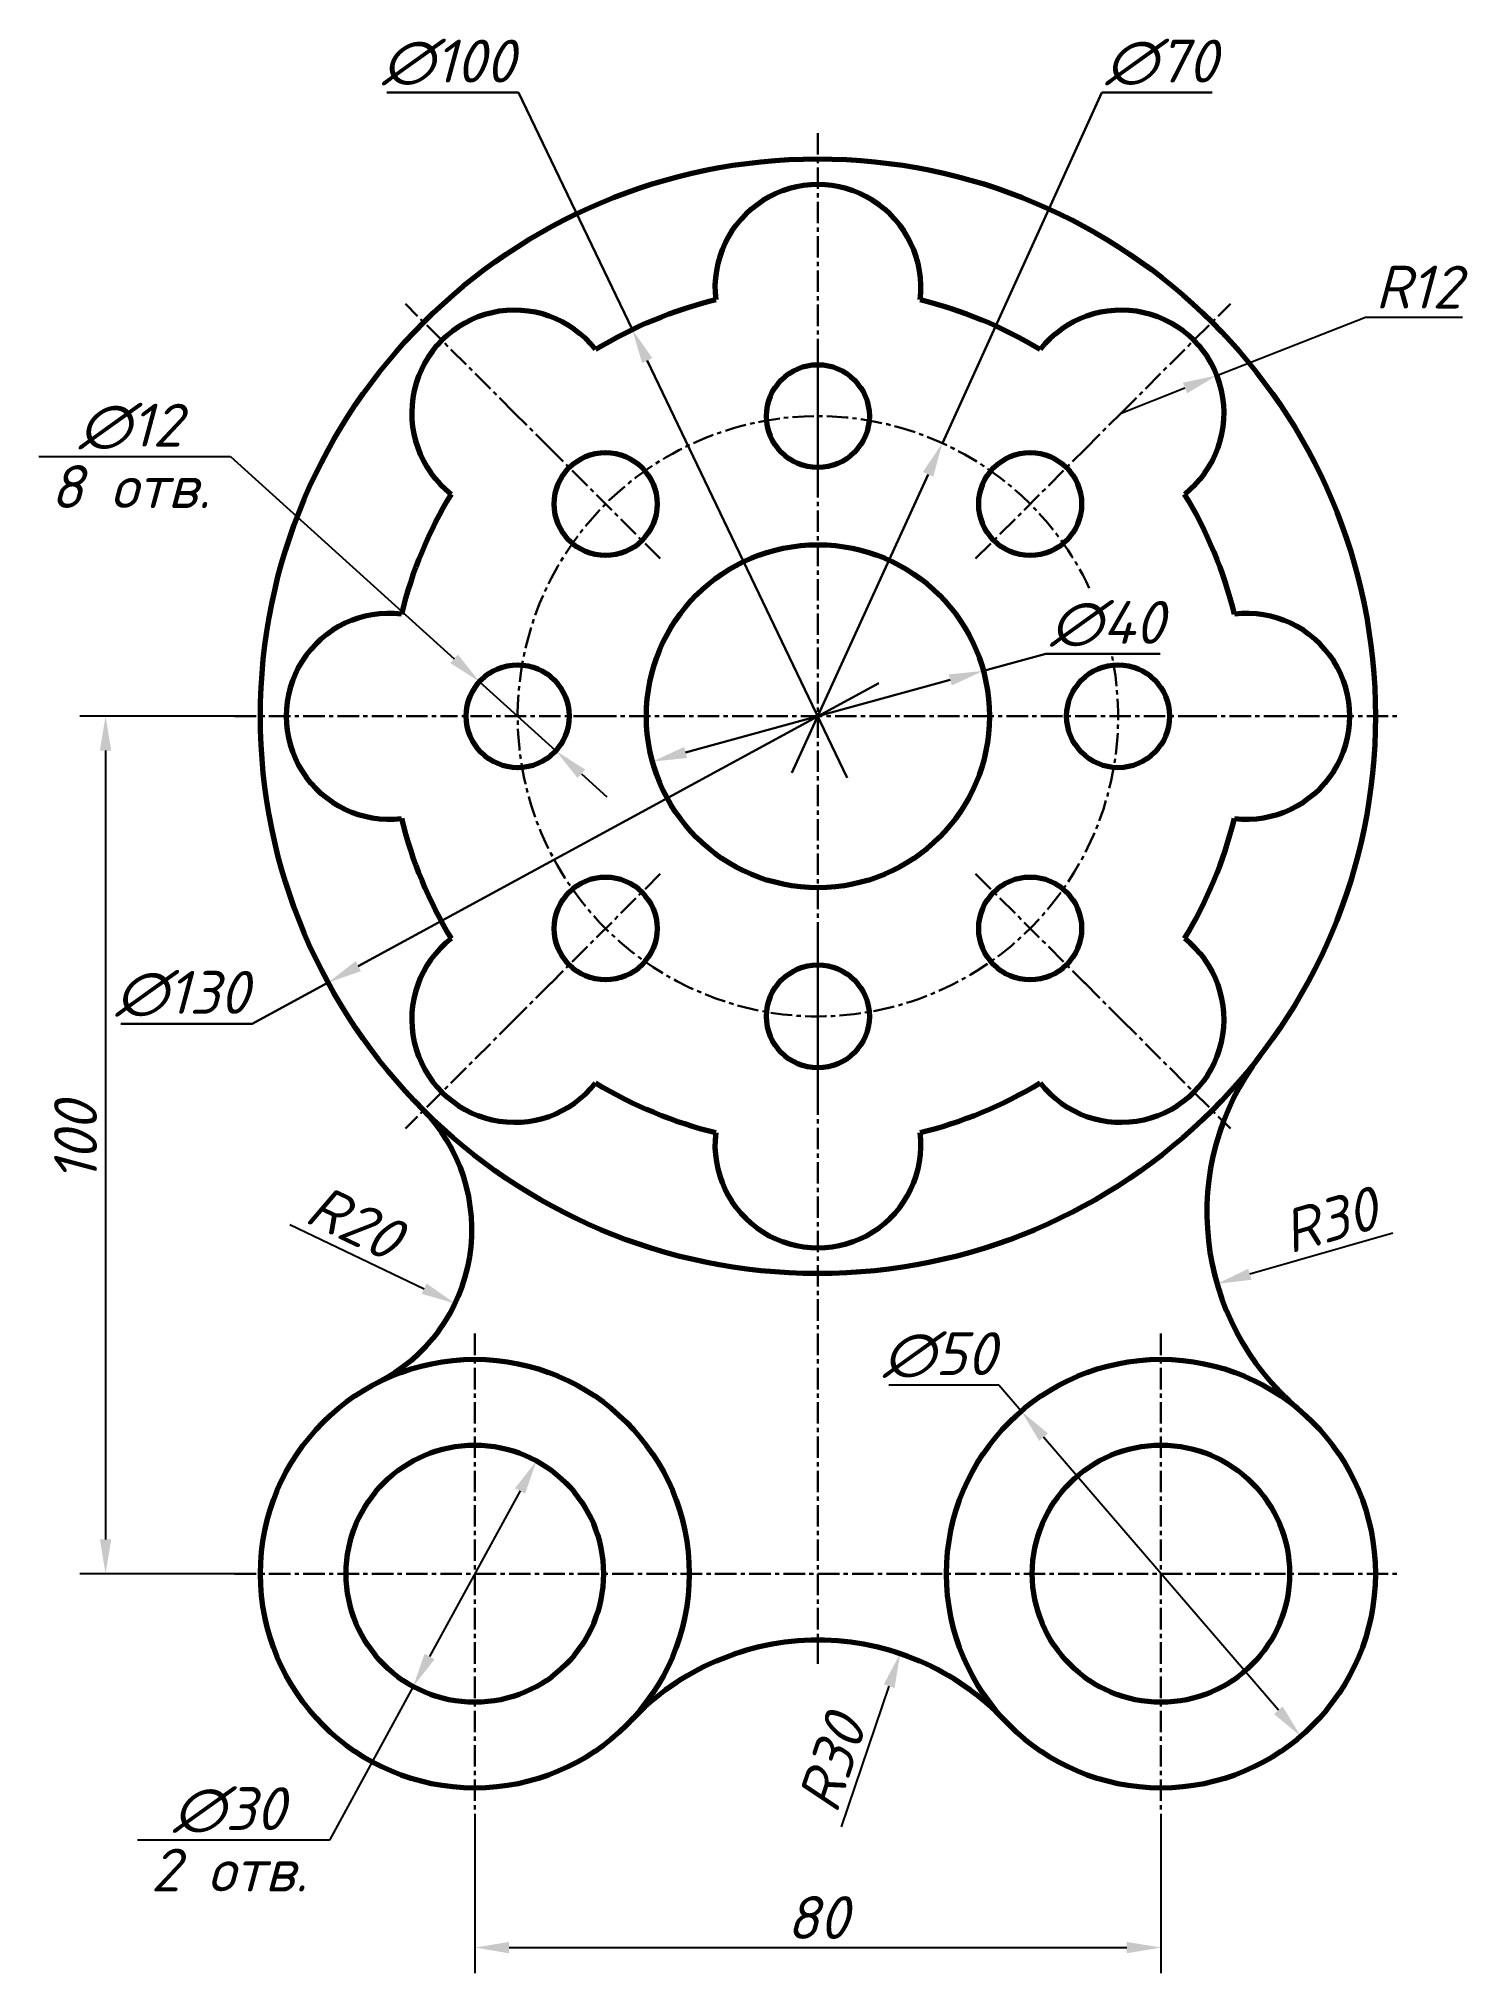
# Model space of a CAD drawing. Header units: millimetres. Extents: x 46 to 213, y -61 to 165.
import ezdxf

# ---------------------------------------------------------------- set-up
doc = ezdxf.new("R2010")
doc.units = ezdxf.units.MM
doc.header["$MEASUREMENT"] = 0
doc.linetypes.add('CENTERX2', pattern=[4, 2.5, -0.5, 0.5, -0.5])
for name, color, linetype, lineweight in [('Основна', 7, 'Continuous', 70), ('Осьова', 240, 'CENTERX2', 30), ('Розміри', 150, 'Continuous', 30)]:
    doc.layers.add(name, color=color, linetype=linetype, lineweight=lineweight)
doc.styles.add('ДСТУ', font='isocpeur.ttf', dxfattribs={"oblique": 15})
doc.dimstyles.new('ДСТУ', dxfattribs={"dimtxt": 5, "dimasz": 4, "dimexe": 3, "dimexo": 0, "dimgap": 1, "dimtad": 1, "dimdec": 0, "dimdsep": 46, "dimtxsty": 'ДСТУ', "dimcen": 2.5, "dimadec": 0, "dimazin": 0, "dimtfac": 1, "dimtdec": 0, "dimtmove": 0, "dimatfit": 3, "dimfxl": 1, "dimtzin": 0, "dimarcsym": 0})
doc.dimstyles.new('ДСТУ_R', dxfattribs={"dimtxt": 5, "dimasz": 4, "dimexe": 3, "dimexo": 0, "dimgap": 1, "dimtad": 1, "dimtoh": 1, "dimdec": 0, "dimdsep": 46, "dimtxsty": 'ДСТУ', "dimcen": 2.5, "dimadec": 0, "dimazin": 0, "dimtfac": 1, "dimtdec": 0, "dimtmove": 0, "dimatfit": 3, "dimfxl": 1, "dimtzin": 0, "dimarcsym": 0})

# ---------------------------------------------------------------- blocks, each defined once
blk = doc.blocks.new('*U16')
at = {"layer": 'Основна'}
blk.add_arc((0, 5.28), 12, 173.1079, 6.8921, dxfattribs=at)
blk = doc.blocks.new('*U17')
at = {"layer": 'Основна', "color": 0, "linetype": 'ByBlock', "lineweight": -2, "transparency": 16777216}
for p, rotation in [((136.7, 141.19), 180), ((97.61, 125), 224.9999999999999), ((175.79, 125), 135), ((81.42, 85.91), 270), ((191.98, 85.91), 90), ((97.61, 46.82), 314.9999999999999), ((175.79, 46.82), 44.99999999999999)]:
    blk.add_blockref('*U16', p, dxfattribs=dict(at, rotation=rotation))
blk.add_blockref('*U16', (136.7, 30.63), dxfattribs=at)
blk = doc.blocks.new('*U18')
at = {"layer": 'Основна'}
blk.add_circle((0, 0), 6, dxfattribs=at)
at = {"layer": 'Осьова'}
blk.add_line((0, 9), (0, -9), dxfattribs=at)
blk = doc.blocks.new('*U19')
at = {"layer": 'Осьова', "color": 0, "linetype": 'ByBlock', "lineweight": -2, "transparency": 16777216}
for p, rotation in [((136.7, 120.91), 180), ((111.95, 110.66), 225), ((161.45, 110.66), 135), ((101.7, 85.91), 270.0000000000001), ((171.7, 85.91), 90.00000000000001), ((111.95, 61.16), 315), ((161.45, 61.16), 45)]:
    blk.add_blockref('*U18', p, dxfattribs=dict(at, rotation=rotation))
blk.add_blockref('*U18', (136.7, 50.91), dxfattribs=at)
blk = doc.blocks.new('*U20')
at = {"layer": 'Осьова'}
for p, q in [((8.49, 8.49), (4.24, 4.24)), ((4.24, 4.24), (-4.24, -4.24)), ((-4.24, -4.24), (-8.49, -8.49))]:
    blk.add_line(p, q, dxfattribs=at)
blk = doc.blocks.new('*U21')
at = {"layer": 'Осьова', "color": 0, "linetype": 'ByBlock', "lineweight": -2, "transparency": 16777216}
for p, rotation in [((97.1, 125.51), 270.0000000000001), ((176.3, 125.51), 180), ((176.3, 46.31), 90.00000000000006)]:
    blk.add_blockref('*U20', p, dxfattribs=dict(at, rotation=rotation))
blk.add_blockref('*U20', (97.1, 46.31), dxfattribs=at)
blk = doc.blocks.new('*D22')
at = {"layer": 'Defpoints', "color": 0, "transparency": 16777216}
for p in [(146.29, -23.41), (136.7, -51.84)]:
    blk.add_point(p, dxfattribs=at)
at = {"layer": 'Розміри', "color": 0, "lineweight": -2, "transparency": 16777216}
blk.add_line((139.47, -43.63), (145.01, -27.2), dxfattribs=at)
at = {"layer": 'Розміри', "color": 0, "transparency": 16777216}
blk.add_solid([(144.38, -26.99), (145.64, -27.42), (146.29, -23.41)], dxfattribs=at)
at = {"layer": 'Розміри', "color": 0, "transparency": 16777216, "insert": (138.29, -36.2), "char_height": 5, "attachment_point": 5, "rotation": 71.3555, "style": 'ДСТУ'}
blk.add_mtext('R30', dxfattribs=at)
blk = doc.blocks.new('*D23')
at = {"layer": 'Defpoints', "color": 0, "transparency": 16777216}
for p in [(212.05, 28.05), (183.23, 19.71)]:
    blk.add_point(p, dxfattribs=at)
at = {"layer": 'Розміри', "color": 0, "lineweight": -2, "transparency": 16777216}
blk.add_line((203.73, 25.64), (187.07, 20.83), dxfattribs=at)
at = {"layer": 'Розміри', "color": 0, "transparency": 16777216}
blk.add_solid([(186.88, 21.47), (187.26, 20.19), (183.23, 19.71)], dxfattribs=at)
at = {"layer": 'Розміри', "color": 0, "transparency": 16777216, "insert": (196.35, 27.15), "char_height": 5, "attachment_point": 5, "rotation": 16.1269, "style": 'ДСТУ'}
blk.add_mtext('R30', dxfattribs=at)
blk = doc.blocks.new('*D24')
at = {"layer": 'Defpoints', "color": 0, "transparency": 16777216}
for p in [(76.36, 26.05), (94.4, 17.42)]:
    blk.add_point(p, dxfattribs=at)
at = {"layer": 'Розміри', "color": 0, "lineweight": -2, "transparency": 16777216}
blk.add_line((75.15, 26.62), (90.79, 19.15), dxfattribs=at)
at = {"layer": 'Розміри', "color": 0, "transparency": 16777216}
blk.add_solid([(91.08, 19.75), (90.5, 18.55), (94.4, 17.42)], dxfattribs=at)
at = {"layer": 'Розміри', "color": 0, "transparency": 16777216, "insert": (82.67, 26.91), "char_height": 5, "attachment_point": 5, "rotation": 334.4598, "style": 'ДСТУ'}
blk.add_mtext('R20', dxfattribs=at)
blk = doc.blocks.new('*D25')
at = {"layer": 'Defpoints', "color": 0, "transparency": 16777216}
for p in [(183.22, 125.66), (172.06, 121.26)]:
    blk.add_point(p, dxfattribs=at)
at = {"layer": 'Розміри', "color": 0, "lineweight": -2, "transparency": 16777216}
for p, q in [((183.22, 125.66), (200.53, 132.46)), ((200.53, 132.46), (211.87, 132.46)), ((172.06, 121.26), (179.5, 124.19))]:
    blk.add_line(p, q, dxfattribs=at)
at = {"layer": 'Розміри', "color": 0, "transparency": 16777216}
blk.add_solid([(179.26, 124.81), (179.75, 123.57), (183.22, 125.66)], dxfattribs=at)
at = {"layer": 'Розміри', "color": 0, "transparency": 16777216, "insert": (206.7, 135.96), "char_height": 5, "attachment_point": 5, "style": 'ДСТУ'}
blk.add_mtext('R12', dxfattribs=at)
blk = doc.blocks.new('*D32')
at = {"layer": 'Defpoints', "color": 0, "transparency": 16777216}
for p in [(160.41, 4.87), (192.99, -33.05)]:
    blk.add_point(p, dxfattribs=at)
at = {"layer": 'Розміри', "color": 0, "lineweight": -2, "transparency": 16777216}
for p, q in [((157.8, 7.91), (144.96, 7.91)), ((160.41, 4.87), (157.8, 7.91)), ((190.39, -30.02), (163.02, 1.84))]:
    blk.add_line(p, q, dxfattribs=at)
at = {"layer": 'Розміри', "color": 0, "transparency": 16777216}
for points in [[(163.52, 2.27), (162.51, 1.4), (160.41, 4.87)], [(190.89, -29.58), (189.88, -30.45), (192.99, -33.05)]]:
    blk.add_solid(points, dxfattribs=at)
at = {"layer": 'Розміри', "color": 0, "transparency": 16777216, "insert": (150.88, 11.41), "char_height": 5, "attachment_point": 5, "style": 'ДСТУ'}
blk.add_mtext('∅50', dxfattribs=at)
blk = doc.blocks.new('*D33')
at = {"layer": 'Defpoints', "color": 0, "transparency": 16777216}
for p in [(103.89, -0.93), (89.51, -27.26)]:
    blk.add_point(p, dxfattribs=at)
at = {"layer": 'Розміри', "color": 0, "lineweight": -2, "transparency": 16777216}
for p, q in [((101.97, -4.44), (91.43, -23.75)), ((89.51, -27.26), (79.74, -45.15)), ((79.74, -45.15), (57.36, -45.15))]:
    blk.add_line(p, q, dxfattribs=at)
at = {"layer": 'Розміри', "color": 0, "transparency": 16777216}
for points in [[(101.39, -4.12), (102.56, -4.76), (103.89, -0.93)], [(90.84, -23.43), (92.01, -24.07), (89.51, -27.26)]]:
    blk.add_solid(points, dxfattribs=at)
at = {"layer": 'Розміри', "color": 0, "transparency": 16777216, "char_height": 5, "attachment_point": 5, "style": 'ДСТУ'}
for s, insert in [('∅30', (68.05, -41.65)), ('2 отв.', (68.05, -48.65))]:
    blk.add_mtext(s, dxfattribs=dict(at, insert=insert))
blk = doc.blocks.new('*D34')
at = {"layer": 'Defpoints', "color": 0, "transparency": 16777216}
for p in [(97.25, 89.93), (106.15, 81.88)]:
    blk.add_point(p, dxfattribs=at)
at = {"layer": 'Розміри', "color": 0, "lineweight": -2, "transparency": 16777216}
for p, q in [((45.85, 116.19), (68.23, 116.19)), ((68.23, 116.19), (94.29, 92.62)), ((106.15, 81.88), (97.25, 89.93)), ((109.12, 79.2), (112.08, 76.52))]:
    blk.add_line(p, q, dxfattribs=at)
at = {"layer": 'Розміри', "color": 0, "transparency": 16777216}
for points in [[(94.73, 93.11), (93.84, 92.12), (97.25, 89.93)], [(109.56, 79.69), (108.67, 78.71), (106.15, 81.88)]]:
    blk.add_solid(points, dxfattribs=at)
at = {"layer": 'Розміри', "color": 0, "transparency": 16777216, "char_height": 5, "attachment_point": 5, "style": 'ДСТУ'}
for s, insert in [('∅12', (56.54, 119.69)), ('8 отв.', (56.54, 112.69))]:
    blk.add_mtext(s, dxfattribs=dict(at, insert=insert))
blk = doc.blocks.new('*D35')
at = {"layer": 'Defpoints', "color": 0, "transparency": 16777216}
for p in [(96.7, -42.09), (176.7, -42.09), (176.7, -57.69)]:
    blk.add_point(p, dxfattribs=at)
at = {"layer": 'Розміри', "color": 0, "lineweight": -2, "transparency": 16777216}
for p, q in [((96.7, -42.09), (96.7, -60.69)), ((176.7, -42.09), (176.7, -60.69)), ((100.7, -57.69), (172.7, -57.69))]:
    blk.add_line(p, q, dxfattribs=at)
at = {"layer": 'Розміри', "color": 0, "transparency": 16777216}
for points in [[(100.7, -57.03), (100.7, -58.36), (96.7, -57.69)], [(172.7, -57.03), (172.7, -58.36), (176.7, -57.69)]]:
    blk.add_solid(points, dxfattribs=at)
at = {"layer": 'Розміри', "color": 0, "transparency": 16777216, "insert": (136.64, -54.19), "char_height": 5, "attachment_point": 5, "style": 'ДСТУ'}
blk.add_mtext('80', dxfattribs=at)
blk = doc.blocks.new('*D36')
at = {"layer": 'Defpoints', "color": 0, "transparency": 16777216}
for p in [(68.7, 85.91), (53.65, -14.09), (68.7, -14.09)]:
    blk.add_point(p, dxfattribs=at)
at = {"layer": 'Розміри', "color": 0, "lineweight": -2, "transparency": 16777216}
for p, q in [((68.7, 85.91), (50.65, 85.91)), ((53.65, 81.91), (53.65, -10.09)), ((68.7, -14.09), (50.65, -14.09))]:
    blk.add_line(p, q, dxfattribs=at)
at = {"layer": 'Розміри', "color": 0, "transparency": 16777216}
for points in [[(52.98, 81.91), (54.31, 81.91), (53.65, 85.91)], [(52.98, -10.09), (54.31, -10.09), (53.65, -14.09)]]:
    blk.add_solid(points, dxfattribs=at)
at = {"layer": 'Розміри', "color": 0, "transparency": 16777216, "insert": (50.15, 36.25), "char_height": 5, "attachment_point": 5, "rotation": 90, "style": 'ДСТУ'}
blk.add_mtext('100', dxfattribs=at)

msp = doc.modelspace()

# ---------------------------------------------------------------- linework, layer by layer
at = {"layer": 'Основна'}
for centre, radius in [((136.7, 85.91), 65), ((136.7, 85.91), 20), ((96.7, -14.09), 25), ((176.7, -14.09), 25), ((96.7, -14.09), 15), ((176.7, -14.09), 15)]:
    msp.add_circle(centre, radius, dxfattribs=at)
for centre, radius, start, end in [((136.7, 85.91), 50, 103.7842, 121.2158), ((136.7, 85.91), 50, 58.7842, 76.2158), ((136.7, 85.91), 50, 148.7842, 166.2158), ((136.7, 85.91), 50, 13.7842, 31.2158), ((136.7, 85.91), 50, 193.7842, 211.2158), ((136.7, 85.91), 50, 328.7842, 346.2158), ((212.05, 28.05), 30, 142.4778, 230.0097), ((136.7, 85.91), 50, 238.7842, 256.2158), ((136.7, 85.91), 50, 283.7842, 301.2158), ((76.36, 26.05), 20, 296.8796, 44.7696), ((136.7, -51.84), 30, 43.3418, 136.6582)]:
    msp.add_arc(centre, radius, start, end, dxfattribs=at)
at = {"layer": 'Осьова'}
for p, q in [((136.7, 153.91), (136.7, -24.84)), ((68.7, 85.91), (92.7, 85.91)), ((110.7, 85.91), (162.7, 85.91)), ((180.7, 85.91), (204.7, 85.91)), ((96.7, 13.91), (96.7, -42.09)), ((176.7, 13.91), (176.7, -42.09)), ((68.7, -14.09), (204.7, -14.09))]:
    msp.add_line(p, q, dxfattribs=at)
msp.add_arc((136.7, 85.91), 35, 25.2863, 12.0107, dxfattribs=at)
at = {"layer": 'Розміри'}
for p, q in [((101.8, 158.65), (86.46, 158.65)), ((115.07, 130.99), (101.8, 158.65)), ((151.21, 117.76), (169.82, 158.65)), ((169.82, 158.65), (182.66, 158.65)), ((140.12, 78.74), (116.8, 127.38)), ((133.68, 79.29), (149.55, 114.12)), ((155.99, 91.2), (163.27, 93.19)), ((163.27, 93.19), (176.61, 93.19)), ((143.82, 89.78), (83.11, 56.76)), ((121.27, 81.68), (152.13, 90.14)), ((79.6, 54.85), (70.76, 50.04)), ((70.76, 50.04), (55.42, 50.04))]:
    msp.add_line(p, q, dxfattribs=at)
for points in [[(117.4, 127.67), (116.2, 127.09), (115.07, 130.99)], [(148.94, 114.4), (150.15, 113.85), (151.21, 117.76)], [(151.96, 90.78), (152.31, 89.5), (155.99, 91.2)], [(121.09, 82.32), (121.45, 81.04), (117.41, 80.62)], [(82.8, 57.35), (83.43, 56.18), (79.6, 54.85)]]:
    msp.add_solid(points, dxfattribs=at)

# ---------------------------------------------------------------- block references
at = {"layer": 'Основна'}
msp.add_blockref('*U17', (0, 0), dxfattribs=at)
at = {"layer": 'Осьова'}
for name in ['*U21', '*U19']:
    msp.add_blockref(name, (0, 0), dxfattribs=at)

# ---------------------------------------------------------------- texts
at = {"layer": 'Розміри', "char_height": 5, "attachment_point": 5, "style": 'ДСТУ'}
for s, insert in [('∅100', (93.63, 162.15)), ('∅70', (176.74, 162.15)), ('∅40', (170.44, 96.69)), ('∅130', (62.59, 53.54))]:
    msp.add_mtext(s, dxfattribs=dict(at, insert=insert))

# ---------------------------------------------------------------- dimensions: what is measured, and where the dimension line sits
at = {"layer": 'Розміри'}
dim = msp.add_radius_dim(center=(172.06, 121.26), mpoint=(183.22, 125.66), dimstyle='ДСТУ_R', override={"dimatfit": 2}, dxfattribs=at)
dim.commit()
dim.dimension.update_dxf_attribs({"geometry": '*D25', "text_midpoint": (206.7, 132.46), "dimtype": 164})
dim = msp.add_diameter_dim_2p(p1=(106.15, 81.88), p2=(97.25, 89.93), text='<>\\X8 отв.', dimstyle='ДСТУ_R', dxfattribs=at)
dim.commit()
dim.dimension.update_dxf_attribs({"geometry": '*D34', "text_midpoint": (56.54, 116.19), "dimtype": 163})
dim = msp.add_linear_dim(base=(53.65, -14.09), p1=(68.7, 85.91), p2=(68.7, -14.09), angle=90, dimstyle='ДСТУ', dxfattribs=at)
dim.commit()
dim.dimension.update_dxf_attribs({"geometry": '*D36', "text_midpoint": (53.65, 36.25), "dimtype": 160})
for center, mpoint, picture, middle in [((76.36, 26.05), (94.4, 17.42), '*D24', (81.16, 23.75)), ((212.05, 28.05), (183.23, 19.71), '*D23', (197.32, 23.79)), ((136.7, -51.84), (146.29, -23.41), '*D22', (141.6, -37.31))]:
    dim = msp.add_radius_dim(center=center, mpoint=mpoint, dimstyle='ДСТУ_R', dxfattribs=at)
    dim.commit()
    dim.dimension.update_dxf_attribs({"geometry": picture, "text_midpoint": middle, "dimtype": 164})
dim = msp.add_diameter_dim_2p(p1=(192.99, -33.05), p2=(160.41, 4.87), dimstyle='ДСТУ_R', override={"dimatfit": 2}, dxfattribs=at)
dim.commit()
dim.dimension.update_dxf_attribs({"geometry": '*D32', "text_midpoint": (150.88, 7.91), "dimtype": 163})
dim = msp.add_diameter_dim_2p(p1=(103.89, -0.93), p2=(89.51, -27.26), text='<>\\X2 отв.', dimstyle='ДСТУ_R', override={"dimatfit": 2}, dxfattribs=at)
dim.commit()
dim.dimension.update_dxf_attribs({"geometry": '*D33', "text_midpoint": (68.05, -45.15), "dimtype": 163})
dim = msp.add_linear_dim(base=(176.7, -57.69), p1=(96.7, -42.09), p2=(176.7, -42.09), dimstyle='ДСТУ', dxfattribs=at)
dim.commit()
dim.dimension.update_dxf_attribs({"geometry": '*D35', "text_midpoint": (136.64, -57.69), "dimtype": 160})

doc.saveas('drawing.dxf')
